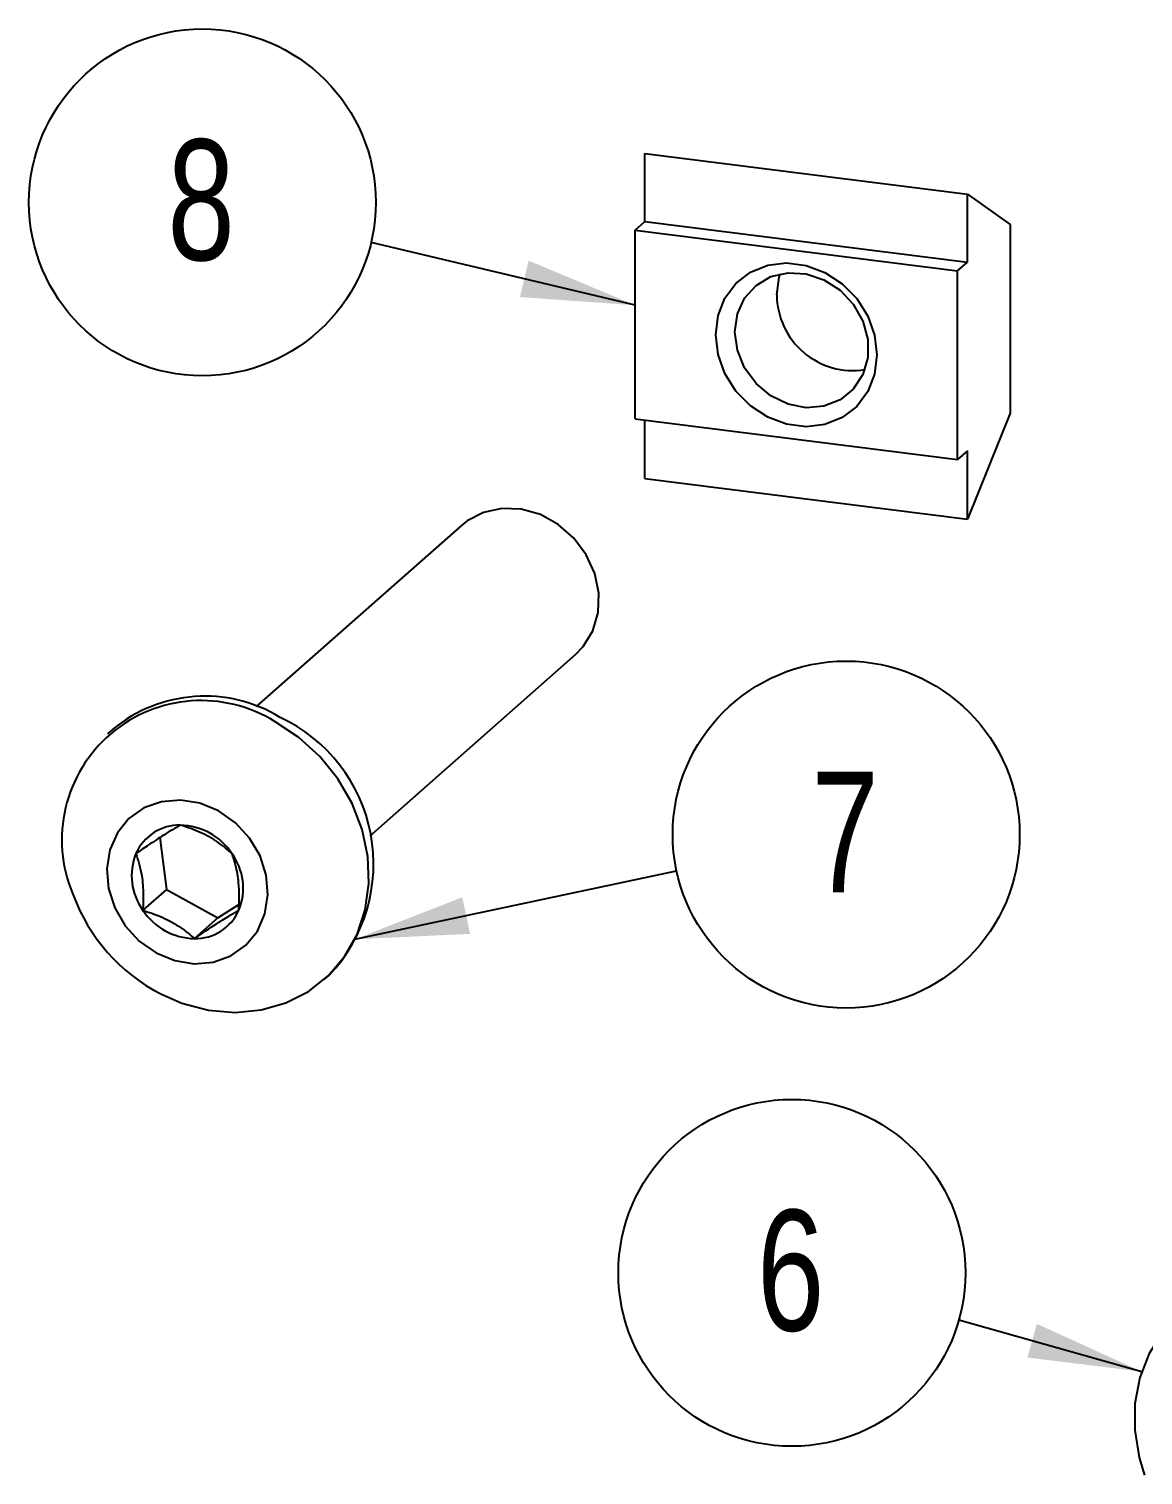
# Model space of a CAD drawing. Header units: millimetres. Extents: x 0 to 279, y 0 to 216.
# Drawn here: x 67.92 to 100.23, y 51.58 to 93.52 of the extents above; entities that cross this region are included whole.
import ezdxf

# ---------------------------------------------------------------- set-up
doc = ezdxf.new("R2010")
doc.units = ezdxf.units.MM
doc.layers.add('TITLE_BLOCK_BORDER', color=7, linetype='Continuous')
doc.styles.add('SLDTEXTSTYLE0', font='TXT', dxfattribs={"width": 0.75})
doc.dimstyles.new('SLDDIMSTYLE1', dxfattribs={"dimtxt": 0.18, "dimasz": 3.302, "dimexe": 0, "dimexo": 0.0625, "dimgap": 0, "dimtad": 0, "dimtih": 1, "dimtoh": 1, "dimdec": 0, "dimrnd": 1e-09, "dimzin": 0, "dimdsep": 46, "dimtxsty": 'Standard', "dimsah": 1, "dimcen": 0.09, "dimadec": 0, "dimazin": 0, "dimtfac": 3.302, "dimtdec": 0, "dimtofl": 0, "dimtmove": 0, "dimatfit": 3, "dimfxl": 1, "dimfrac": 2, "dimtolj": 1, "dimtzin": 0, "dimarcsym": 0})

# ---------------------------------------------------------------- blocks, each defined once
blk = doc.blocks.new('SW_NOTE_84')
at = {"layer": 'TITLE_BLOCK_BORDER', "color": 0}
blk.add_circle((-4.894, 1.163), 5.031, dxfattribs=at)
at = {"layer": 'TITLE_BLOCK_BORDER', "color": 0, "insert": (-4.93, 2.987), "char_height": 3.5, "attachment_point": 2, "style": 'SLDTEXTSTYLE0'}
blk.add_mtext('8', dxfattribs=at)
blk = doc.blocks.new('SW_NOTE_92')
at = {"layer": 'TITLE_BLOCK_BORDER', "color": 0}
blk.add_circle((-4.841, 1.367), 5.031, dxfattribs=at)
at = {"layer": 'TITLE_BLOCK_BORDER', "color": 0, "insert": (-4.876, 3.191), "char_height": 3.5, "attachment_point": 2, "style": 'SLDTEXTSTYLE0'}
blk.add_mtext('6', dxfattribs=at)
blk = doc.blocks.new('SW_NOTE_93')
at = {"layer": 'TITLE_BLOCK_BORDER', "color": 0}
blk.add_circle((4.92, 1.049), 5.031, dxfattribs=at)
at = {"layer": 'TITLE_BLOCK_BORDER', "color": 0, "insert": (4.885, 2.872), "char_height": 3.5, "attachment_point": 2, "style": 'SLDTEXTSTYLE0'}
blk.add_mtext('7', dxfattribs=at)

msp = doc.modelspace()

# ---------------------------------------------------------------- linework, layer by layer
at = {"color": 7, "linetype": 'Continuous', "lineweight": 25}
for p, q in [((85.78, 87.929), (85.78, 89.909)), ((85.78, 89.909), (95.134, 88.731)), ((95.134, 86.751), (95.134, 88.731)), ((95.134, 88.731), (96.371, 87.842)), ((85.497, 87.68), (85.78, 87.929)), ((85.497, 82.211), (85.497, 87.68)), ((85.497, 87.68), (94.851, 86.501)), ((85.78, 87.929), (95.134, 86.751)), ((96.371, 87.842), (96.371, 82.374)), ((94.851, 86.501), (95.134, 86.751)), ((94.851, 81.033), (94.851, 86.501)), ((85.497, 82.211), (94.851, 81.033)), ((96.371, 82.374), (95.134, 79.302)), ((85.78, 80.481), (85.78, 82.176)), ((95.134, 81.282), (94.851, 81.033)), ((95.134, 79.302), (95.134, 81.282)), ((85.78, 80.481), (95.134, 79.302)), ((80.458, 79.121), (74.503, 73.869)), ((77.81, 70.119), (83.765, 75.371)), ((70.343, 73.201), (70.197, 73.072)), ((71.717, 70.066), (71.903, 68.556)), ((71.903, 68.556), (71.222, 67.956)), ((71.903, 68.556), (73.397, 67.735)), ((73.397, 67.735), (74.005, 68.124)), ((73.397, 67.735), (72.716, 67.135)), ((76.481, 65.947), (76.627, 66.076))]:
    msp.add_line(p, q, dxfattribs=at)
at = {"color": 7, "linetype": 'Continuous', "lineweight": 25, "flags": 128}
for points in [[(87.835, 84.651), (87.903, 85.206), (88.103, 85.713), (88.424, 86.14), (88.846, 86.463), (89.345, 86.665), (89.892, 86.732), (90.456, 86.661), (91.003, 86.456), (91.502, 86.129), (91.924, 85.699), (92.245, 85.191), (92.445, 84.634), (92.513, 84.062), (92.445, 83.506), (92.245, 83), (91.924, 82.573), (91.502, 82.249), (91.003, 82.048), (90.456, 81.981), (89.892, 82.052), (89.345, 82.257), (88.846, 82.584), (88.424, 83.014), (88.103, 83.522), (87.903, 84.078), (87.835, 84.651)], [(88.394, 84.735), (88.465, 85.252), (88.675, 85.712), (89.007, 86.082), (89.438, 86.334), (89.934, 86.449), (90.459, 86.419), (90.975, 86.246), (91.442, 85.943), (91.827, 85.532), (92.1, 85.044), (92.243, 84.515), (92.243, 83.985), (92.1, 83.492), (91.827, 83.073), (91.442, 82.759), (90.975, 82.574), (90.459, 82.53), (89.934, 82.633), (89.438, 82.873), (89.007, 83.233), (88.675, 83.687), (88.465, 84.2), (88.394, 84.735)], [(89.608, 85.806), (89.679, 86.322), (89.709, 86.416)], [(83.765, 75.371), (83.988, 75.603), (84.268, 76.061), (84.422, 76.589), (84.442, 77.154), (84.326, 77.725), (84.082, 78.268), (83.723, 78.751), (83.271, 79.147), (82.751, 79.433), (82.194, 79.591), (81.633, 79.614), (81.099, 79.498), (80.624, 79.252), (80.458, 79.121)], [(71.743, 65.531), (72.355, 65.266), (73.123, 65.064), (73.897, 64.996), (74.654, 65.066), (75.371, 65.271), (76.026, 65.604), (76.6, 66.056), (77.074, 66.613), (77.435, 67.258), (77.672, 67.972), (77.777, 68.732), (77.747, 69.516), (77.584, 70.3), (77.291, 71.059), (76.878, 71.772), (76.358, 72.415), (75.746, 72.971), (75.061, 73.421)], [(73.419, 70.839), (72.877, 71.063), (72.313, 71.154), (71.761, 71.107), (71.253, 70.925), (70.818, 70.619), (70.482, 70.205), (70.263, 69.709), (70.176, 69.158), (70.224, 68.586), (70.405, 68.025), (70.709, 67.508), (71.117, 67.065), (71.607, 66.722), (72.149, 66.498), (72.713, 66.407), (73.264, 66.454), (73.772, 66.636), (74.207, 66.943), (74.544, 67.356), (74.762, 67.853), (74.85, 68.403), (74.802, 68.975), (74.621, 69.536), (74.317, 70.053), (73.908, 70.496), (73.419, 70.839)], [(108.721, 53.236), (108.463, 54.004), (108.083, 54.732), (107.591, 55.397), (107.003, 55.979), (106.336, 56.461), (105.611, 56.827), (104.85, 57.066), (104.076, 57.172), (103.312, 57.14), (102.581, 56.973), (101.906, 56.675), (101.308, 56.254), (100.804, 55.725), (100.41, 55.103), (100.137, 54.406), (99.995, 53.657), (99.987, 52.877), (100.114, 52.091), (100.271, 51.577)]]:
    msp.add_lwpolyline(points, dxfattribs=at)
at = {"color": 7, "linetype": 'Continuous', "lineweight": 25}
for centre, radius, start, end in [((91.817, 85.82), 2.209, 180.3758, 278.9143), ((72.911, 70.001), 4.039, 57.8483, 203.0049), ((73.019, 69.978), 4.189, 58.5168, 129.698), ((73.224, 69.301), 4.689, 316.5382, 64.9829), ((72.287, 69.041), 1.386, 89.0477, 156.1276), ((72.268, 68.581), 1.846, 33.7173, 88.7011), ((72.608, 68.962), 1.712, 158.0802, 215.9999), ((72.418, 68.599), 1.712, 338.0802, 35.9999), ((74.16, 70.233), 5.287, 200.0268, 242.7924), ((72.758, 68.981), 1.846, 213.7173, 268.7011), ((72.739, 68.521), 1.386, 269.0477, 336.1276)]:
    msp.add_arc(centre, radius, start, end, dxfattribs=at)
for points, knots in [([(72.31, 70.426), (72.161, 70.34), (71.907, 70.193), (71.42, 69.875), (71.142, 69.685), (71.019, 69.601)], [0, 0, 0, 0, 0.4391165, 0.7513669, 1, 1, 1, 1]), ([(73.803, 69.606), (73.744, 69.658), (73.557, 69.825), (73.169, 70.092), (72.694, 70.303), (72.411, 70.394), (72.31, 70.426)], [0, 0, 0, 0, 0.1560255, 0.4937074, 0.8190578, 1, 1, 1, 1]), ([(71.019, 69.601), (71.085, 69.398), (71.197, 69.05), (71.241, 68.439), (71.228, 68.104), (71.222, 67.956)], [0, 0, 0, 0, 0.439117, 0.751367, 1, 1, 1, 1]), ([(74.006, 67.96), (74.014, 68.227), (74.026, 68.685), (73.926, 69.247), (73.841, 69.495), (73.803, 69.606)], [0, 0, 0, 0, 0.439117, 0.751367, 1, 1, 1, 1]), ([(71.222, 67.956), (71.324, 67.923), (71.607, 67.833), (72.082, 67.621), (72.47, 67.354), (72.657, 67.188), (72.716, 67.135)], [0, 0, 0, 0, 0.1809422, 0.5062926, 0.8439745, 1, 1, 1, 1]), ([(72.716, 67.135), (72.937, 67.285), (73.315, 67.542), (73.747, 67.811), (73.927, 67.914), (74.006, 67.96)], [0, 0, 0, 0, 0.439117, 0.751367, 1, 1, 1, 1])]:
    msp.add_open_spline(points, degree=3, knots=knots, dxfattribs=at)
at = {"layer": 'TITLE_BLOCK_BORDER'}
msp.add_line((94.886, 56.075), (100.19, 54.577), dxfattribs=at)
msp.add_solid([(100.19, 54.577), (97.151, 55.963), (96.875, 54.986)], dxfattribs=at)

# ---------------------------------------------------------------- block references
for name, p in [('SW_NOTE_84', (77.841, 87.326)), ('SW_NOTE_93', (86.7, 69.105)), ('SW_NOTE_92', (94.886, 56.075))]:
    msp.add_blockref(name, p, dxfattribs=at)

# ---------------------------------------------------------------- leaders
for points in [[(85.497, 85.507), (77.841, 87.326)], [(77.369, 67.116), (86.7, 69.105)]]:
    msp.add_leader(points, dimstyle='SLDDIMSTYLE1', dxfattribs=at)

doc.saveas('drawing.dxf')
